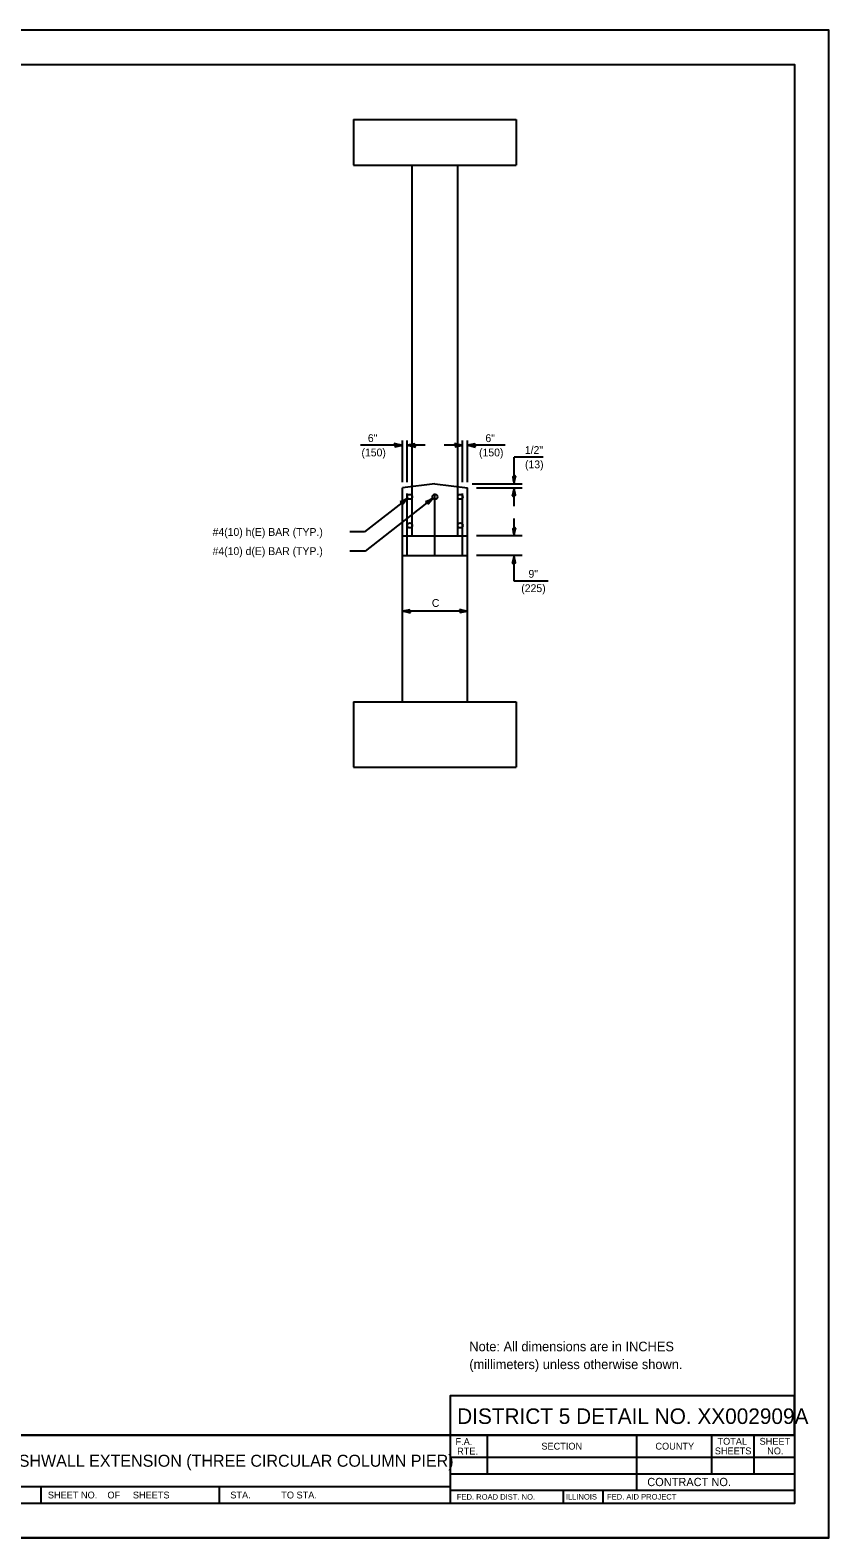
# Model space of a CAD drawing. Extents: x 99720 to 100400, y 99934 to 100374.
# Drawn here: x 100166.7 to 100399.9, y 99934.3 to 100374.3 of the extents above; entities that cross this region are included whole.
import ezdxf

# ---------------------------------------------------------------- set-up
doc = ezdxf.new("R2010")
doc.units = 0
for name, color, linetype in [('Design_PR_Back of Gutter or Curb line', 7, 'Continuous'), ('Design_PR_Roadway Dimensions', 7, 'Continuous'), ('Design_PR_Roadway Notes', 7, 'Continuous'), ('Level 43', 7, 'Continuous'), ('Level 49', 7, 'Continuous'), ('Sheets_50 Reference Boundary', 7, 'Continuous'), ('Sheets_General Details', 7, 'Continuous'), ('Sheets_Printer Plotting Border', 7, 'Continuous'), ('Stage_Construction Traffic Control', 7, 'Continuous'), ('Topo_Retaining Wall', 7, 'Continuous')]:
    doc.layers.add(name, color=color, linetype=linetype)

msp = doc.modelspace()

# ---------------------------------------------------------------- linework, layer by layer
at = {"layer": 'Design_PR_Back of Gutter or Curb line'}
for p, q in [((100284.87, 100241.87), (100275.37, 100240.68)), ((100284.87, 100241.87), (100294.37, 100240.68)), ((100275.37, 100226.67), (100275.37, 100240.68)), ((100294.37, 100226.67), (100294.37, 100240.68)), ((100275.37, 100226.67), (100294.37, 100226.67))]:
    msp.add_line(p, q, dxfattribs=at)
at = {"layer": 'Design_PR_Roadway Notes'}
for p, q in [((100276.94, 100237.65), (100264.3, 100227.83)), ((100284.3, 100237.65), (100264.46, 100222.24)), ((100264.3, 100227.83), (100260.04, 100227.83)), ((100264.46, 100222.24), (100260.04, 100222.24))]:
    msp.add_line(p, q, dxfattribs=at)
for points in [[(100274.76, 100236.58), (100275.19, 100236.34), (100275.52, 100236.04), (100276.13, 100236.76), (100276.94, 100237.65), (100275.8, 100237.05)], [(100282.12, 100236.58), (100282.55, 100236.34), (100282.88, 100236.04), (100283.49, 100236.76), (100284.3, 100237.65), (100283.16, 100237.05)]]:
    msp.add_lwpolyline(points, close=True, dxfattribs=at)
at = {"layer": 'Level 43'}
for p, q in [((100275.37, 100242.37), (100275.37, 100254.54)), ((100276.8, 100242.37), (100276.8, 100254.54)), ((100292.95, 100242.37), (100292.95, 100254.54)), ((100294.37, 100242.37), (100294.37, 100254.54)), ((100275.37, 100253.12), (100263.13, 100253.12)), ((100282.06, 100253.12), (100276.8, 100253.12)), ((100292.95, 100253.12), (100287.6, 100253.12)), ((100305.38, 100253.12), (100294.37, 100253.12)), ((100307.95, 100241.87), (100307.95, 100249.65)), ((100316.45, 100249.65), (100307.95, 100249.65)), ((100295.71, 100241.87), (100310.34, 100241.87)), ((100296.99, 100240.68), (100310.34, 100240.68)), ((100307.95, 100235.33), (100307.95, 100240.68)), ((100307.95, 100226.67), (100307.95, 100231.75)), ((100310.34, 100226.67), (100296.99, 100226.67)), ((100310.34, 100220.97), (100296.99, 100220.97)), ((100307.95, 100213.52), (100307.95, 100220.97)), ((100317.9, 100213.52), (100307.95, 100213.52)), ((100294.37, 100204.72), (100275.37, 100204.72))]:
    msp.add_line(p, q, dxfattribs=at)
for points in [[(100273, 100253.62), (100273.19, 100253.16), (100273.26, 100252.72), (100274.18, 100252.92), (100275.37, 100253.12), (100274.1, 100253.35)], [(100279.17, 100252.62), (100278.98, 100253.08), (100278.9, 100253.52), (100277.98, 100253.33), (100276.8, 100253.12), (100278.06, 100252.89)], [(100290.57, 100253.62), (100290.76, 100253.16), (100290.84, 100252.72), (100291.76, 100252.92), (100292.95, 100253.12), (100291.68, 100253.35)], [(100296.75, 100252.62), (100296.55, 100253.08), (100296.48, 100253.52), (100295.56, 100253.33), (100294.37, 100253.12), (100295.64, 100252.89)], [(100308.45, 100244.24), (100307.99, 100244.05), (100307.56, 100243.97), (100307.75, 100243.06), (100307.95, 100241.87), (100308.18, 100243.14)], [(100307.46, 100238.31), (100307.91, 100238.5), (100308.35, 100238.58), (100308.16, 100239.5), (100307.95, 100240.68), (100307.72, 100239.42)], [(100308.45, 100229.04), (100307.99, 100228.85), (100307.56, 100228.77), (100307.75, 100227.86), (100307.95, 100226.67), (100308.18, 100227.94)], [(100307.46, 100218.59), (100307.91, 100218.79), (100308.35, 100218.86), (100308.16, 100219.78), (100307.95, 100220.97), (100307.72, 100219.7)], [(100277.75, 100204.22), (100277.55, 100204.68), (100277.48, 100205.12), (100276.56, 100204.92), (100275.37, 100204.72), (100276.64, 100204.49)], [(100292, 100205.21), (100292.19, 100204.76), (100292.26, 100204.32), (100293.18, 100204.51), (100294.37, 100204.72), (100293.1, 100204.95)]]:
    msp.add_lwpolyline(points, close=True, dxfattribs=at)
at = {"layer": 'Level 49'}
for centre in [(100277.51, 100238.09), (100284.87, 100238.09), (100292.24, 100238.09), (100277.53, 100229.73), (100292.24, 100229.73)]:
    msp.add_circle(centre, 0.725, dxfattribs=at)
at = {"layer": 'Sheets_50 Reference Boundary'}
msp.add_lwpolyline([(99759.85, 100364.28), (100389.85, 100364.28), (100389.85, 99964.28), (99759.85, 99964.28)], close=True, dxfattribs=at)
at = {"layer": 'Sheets_General Details'}
for p, q in [((100399.85, 100374.28), (99719.85, 100374.28)), ((100399.85, 99934.28), (100399.85, 100374.28)), ((99759.85, 99964.28), (100389.85, 99964.28)), ((100289.34, 99964.28), (100289.34, 99944.28)), ((100300.14, 99964.28), (100300.14, 99952.98)), ((100343.74, 99964.28), (100343.74, 99948.18)), ((100365.58, 99964.28), (100365.58, 99952.98)), ((100378, 99964.28), (100378, 99952.98)), ((100289.34, 99957.78), (100389.85, 99957.78)), ((100289.34, 99952.98), (100389.85, 99952.98)), ((100135.34, 99949.28), (100289.34, 99949.28)), ((100169.85, 99949.28), (100169.85, 99944.28)), ((100221.85, 99949.28), (100221.85, 99944.28)), ((100289.34, 99948.18), (100389.85, 99948.18)), ((100322.28, 99948.18), (100322.28, 99944.28)), ((100333.88, 99948.18), (100333.88, 99944.28)), ((100399.85, 99934.28), (99719.85, 99934.28))]:
    msp.add_line(p, q, dxfattribs=at)
for points in [[(99759.85, 100364.28), (100389.85, 100364.28), (100389.85, 99944.28), (99759.85, 99944.28)], [(100289.34, 99964.28), (100389.85, 99964.28), (100389.85, 99975.77), (100289.34, 99975.77)]]:
    msp.add_lwpolyline(points, close=True, dxfattribs=at)
at = {"layer": 'Sheets_Printer Plotting Border'}
msp.add_lwpolyline([(99719.85, 99934.28), (100399.85, 99934.28), (100399.85, 100374.28), (99719.85, 100374.28)], close=True, dxfattribs=at)
at = {"layer": 'Stage_Construction Traffic Control'}
for p, q in [((100276.8, 100220.97), (100276.8, 100239.02)), ((100284.87, 100220.97), (100284.87, 100239.02)), ((100292.95, 100220.97), (100292.95, 100239.02))]:
    msp.add_line(p, q, dxfattribs=at)
at = {"layer": 'Topo_Retaining Wall'}
for p, q in [((100261.12, 100348.19), (100308.62, 100348.19)), ((100261.12, 100348.19), (100261.12, 100334.89)), ((100308.62, 100348.19), (100308.62, 100334.89)), ((100261.12, 100334.89), (100308.62, 100334.89)), ((100278.22, 100226.67), (100278.22, 100334.89)), ((100291.52, 100226.67), (100291.52, 100334.89)), ((100275.37, 100178.22), (100275.37, 100226.67)), ((100294.37, 100178.22), (100294.37, 100226.67)), ((100275.37, 100220.97), (100294.37, 100220.97)), ((100261.12, 100178.22), (100308.62, 100178.22)), ((100261.12, 100178.22), (100261.12, 100159.22)), ((100308.62, 100178.22), (100308.62, 100159.22)), ((100261.12, 100159.22), (100308.62, 100159.22))]:
    msp.add_line(p, q, dxfattribs=at)

# ---------------------------------------------------------------- texts
at = {"layer": 'Design_PR_Roadway Dimensions'}
for s, p in [('6"', (100265.29, 100254.07)), ('6"', (100299.61, 100254.07)), ('(150)', (100263.43, 100249.89)), ('(150)', (100297.75, 100249.89)), ('1/2"', (100311.11, 100250.6)), ('(13)', (100311.16, 100246.42)), ('9"', (100312.18, 100214.47)), ('(225)', (100310.07, 100210.29)), ('C', (100283.97, 100205.97))]:
    msp.add_text(s, height=2.28, dxfattribs=at).set_placement(p)
at = {"layer": 'Design_PR_Roadway Notes'}
for s, p in [('#4(10) h(E) BAR (TYP.)', (100219.96, 100226.69)), ('#4(10) d(E) BAR (TYP.)', (100219.95, 100221.1))]:
    msp.add_text(s, height=2.28, dxfattribs=at).set_placement(p)
at = {"layer": 'Sheets_General Details'}
for s, height, p in [('Note: All dimensions are in INCHES', 2.8003, (100294.91, 99988.73)), ('(millimeters) unless otherwise shown.', 2.8003, (100294.91, 99983.53)), ('DISTRICT 5 DETAIL NO. XX002909A   ', 4.5381, (100291.36, 99967.52)), ('F.A.', 2, (100290.88, 99961.38)), ('RTE.', 2, (100291.35, 99958.58)), ('SECTION', 2, (100315.94, 99960.03)), ('COUNTY', 2, (100349.23, 99960.03)), ('SHEETS', 2, (100366.56, 99958.65)), ('TOTAL', 2, (100367.35, 99961.45)), ('SHEET', 2, (100379.64, 99961.45)), ('NO.', 2, (100381.85, 99958.65)), ('CRASHWALL EXTENSION (THREE CIRCULAR COLUMN PIER)', 3.5, (100153.51, 99955.03)), ('CONTRACT NO.      ', 2.4, (100346.85, 99949.38)), ('SHEET NO.    OF     SHEETS', 2, (100171.89, 99945.78)), ('STA.            TO STA.            ', 2, (100225.15, 99945.78)), ('FED. ROAD DIST. NO.  ', 1.6, (100291.27, 99945.43)), ('ILLINOIS', 1.6, (100323.07, 99945.47)), ('FED. AID PROJECT', 1.6, (100335.1, 99945.47))]:
    msp.add_text(s, height=height, dxfattribs=at).set_placement(p)

doc.saveas('drawing.dxf')
